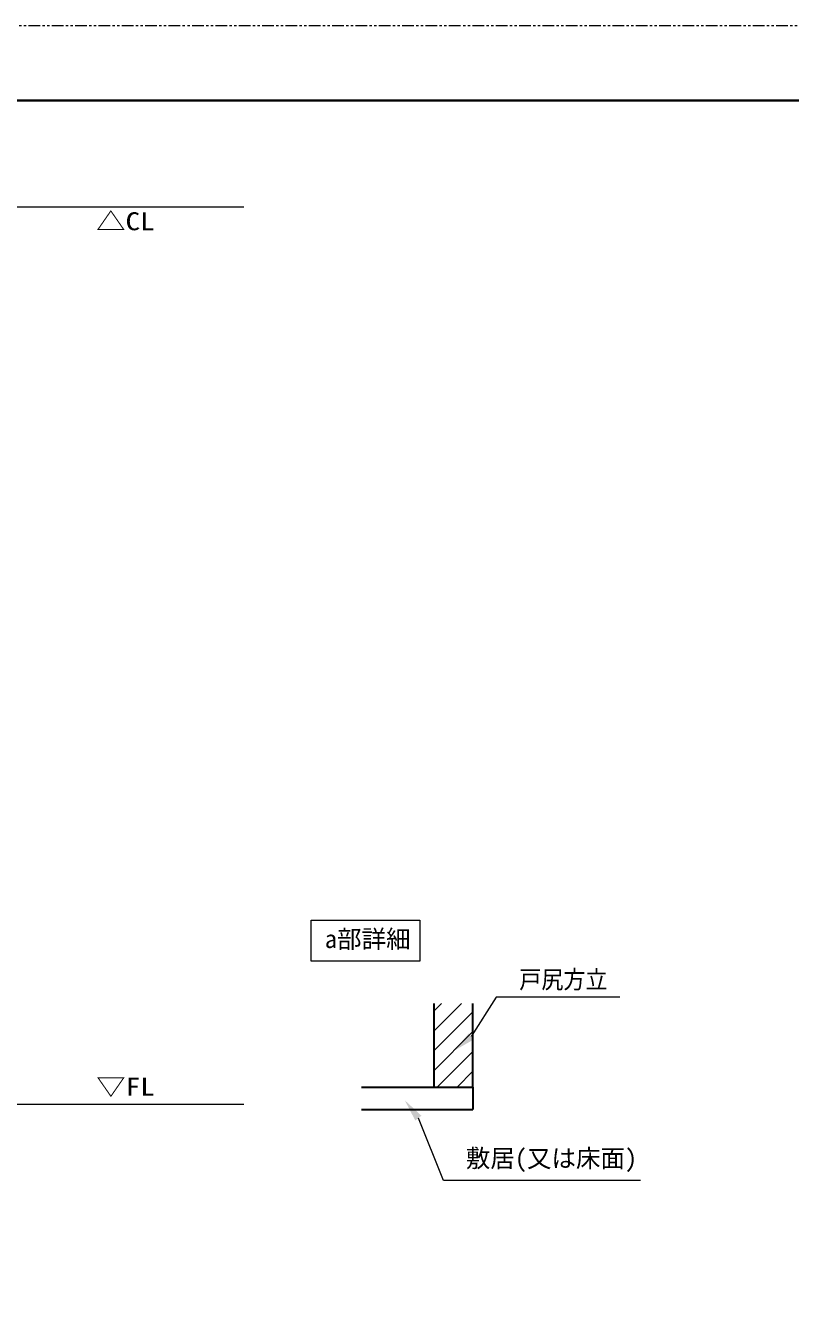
# Model space of a CAD drawing. Units: millimetres, scale not verified. Extents: x -1306 to 1306, y -607 to 607.
# Drawn here: x -796 to -387, y -95 to 594 of the extents above; entities that cross this region are included whole.
import ezdxf
from ezdxf.enums import TextEntityAlignment as Align

# ---------------------------------------------------------------- set-up
doc = ezdxf.new("R2010")
doc.units = ezdxf.units.MM
doc.header["$LTSCALE"] = 5
doc.linetypes.add('USER1', pattern=[2.5, 1.25, -0.25, 0.25, -0.25, 0.25, -0.25])
for name, color, linetype, lineweight in [('0-1_線(黄)', 2, 'Continuous', 15), ('0-3_陰線', 4, 'USER1', 9), ('0-D_線(白)', 7, 'Continuous', 30), ('1-1_寸法線', 3, 'Continuous', 13), ('1-2_ハッチング', 6, 'Continuous', 9), ('1-7_図面枠', 7, 'Continuous', 35)]:
    doc.layers.add(name, color=color, linetype=linetype, lineweight=lineweight)
doc.styles.add('ＭＳ ゴシック', font='')
doc.styles.get('ＭＳ ゴシック').set_extended_font_data('MS Gothic')

msp = doc.modelspace()

# ---------------------------------------------------------------- linework, layer by layer
at = {"layer": '0-1_線(黄)'}
for p, q in [((-1230.824, 497.082), (-678.959, 497.082)), ((-1230.824, 17.082), (-678.959, 17.082))]:
    msp.add_line(p, q, dxfattribs=at)
msp.add_lwpolyline([(-642.889, 115.413), (-584.894, 115.413), (-584.894, 93.578), (-642.889, 93.578)], close=True, dxfattribs=at)
at = {"layer": '0-3_陰線'}
msp.add_line((387.036, 594), (-1292.964, 594), dxfattribs=at)
at = {"layer": '0-D_線(白)'}
for p, q in [((-577.364, 70.943), (-577.364, 26.147)), ((-556.364, 26.147), (-556.364, 70.943)), ((-616.089, 14.147), (-556.364, 14.147))]:
    msp.add_line(p, q, dxfattribs=at)
msp.add_lwpolyline([(-616.089, 26.147), (-556.364, 26.147), (-556.364, 14.147)], dxfattribs=at)
at = {"layer": '1-1_寸法線'}
for points in [[(-477.886, 74.318), (-543.998, 74.318), (-557.38, 53.22)], [(-466.718, -23.88), (-572.201, -23.88), (-585.604, 9.578)]]:
    msp.add_lwpolyline(points, dxfattribs=at)
for points in [[(-566.608, 45.549), (-558.712, 54.822), (-556.048, 51.617)], [(-592.86, 19.135), (-583.944, 10.838), (-587.263, 8.317)]]:
    msp.add_solid(points, dxfattribs=at)
at = {"layer": '1-2_ハッチング'}
for p, q in [((-577.364, 66.709), (-573.13, 70.943)), ((-577.364, 56.102), (-562.523, 70.943)), ((-577.364, 45.496), (-556.364, 66.496)), ((-577.364, 34.889), (-556.364, 55.889)), ((-575.499, 26.147), (-556.364, 45.282)), ((-564.893, 26.147), (-556.364, 34.676))]:
    msp.add_line(p, q, dxfattribs=at)
at = {"layer": '1-7_図面枠'}
msp.add_lwpolyline([(-1252.964, -554), (347.036, -554), (347.036, 554), (-1252.964, 554)], close=True, dxfattribs=at)

# ---------------------------------------------------------------- texts
at = {"layer": '0-1_線(黄)', "style": 'ＭＳ ゴシック', "width": 1.2}
for s, p in [('△CL', (-758.007, 481.713)), ('▽FL', (-757.976, 18.75))]:
    msp.add_text(s, height=9.604, dxfattribs=at).set_placement(p, align=Align.BOTTOM_LEFT)
at = {"layer": '0-1_線(黄)', "style": 'ＭＳ ゴシック'}
msp.add_text('a部詳細', height=9.621, dxfattribs=at).set_placement((-635.657, 97.701), align=Align.BOTTOM_LEFT)
at = {"layer": '1-1_寸法線', "style": 'ＭＳ ゴシック', "width": 0.9}
msp.add_text('戸尻方立', height=9.621, dxfattribs=at).set_placement((-531.619, 76.069), align=Align.BOTTOM_LEFT)
at = {"layer": '1-1_寸法線', "style": 'ＭＳ ゴシック'}
msp.add_text('敷居(又は床面)', height=9.604, dxfattribs=at).set_placement((-560.201, -19.577), align=Align.BOTTOM_LEFT)

doc.saveas('drawing.dxf')
